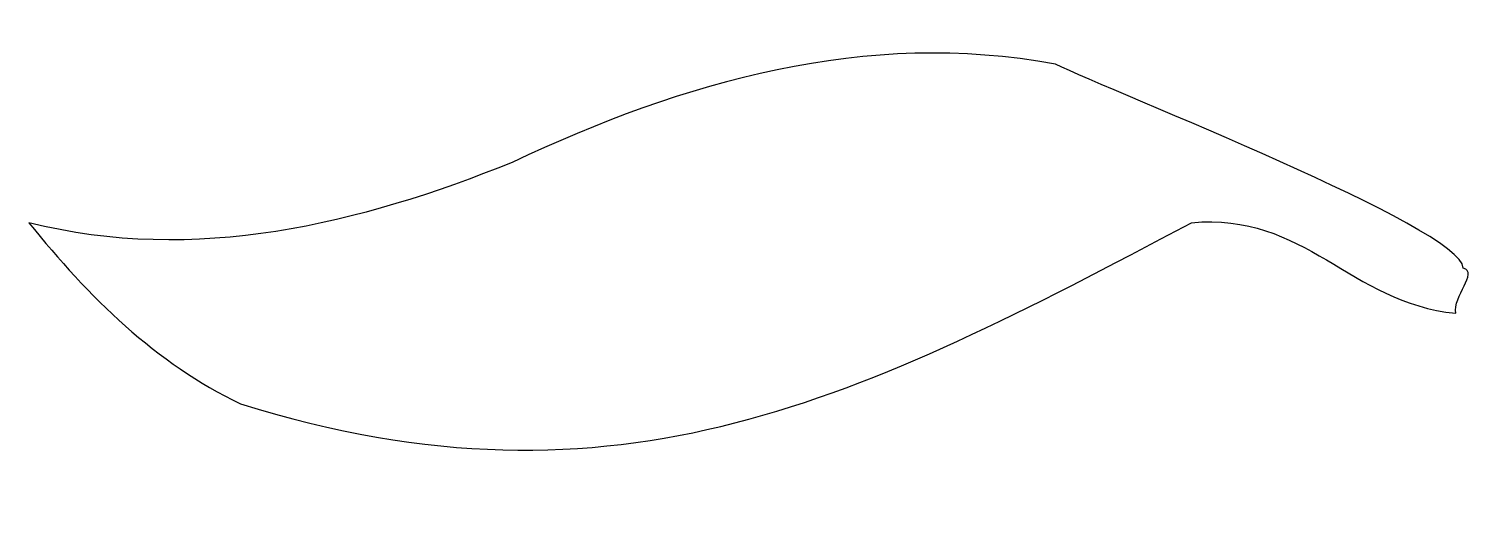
# Model space of a CAD drawing. Header units: centimetres. Extents: x -2.34 to 1.63, y 5.7 to 7.04.
import ezdxf

# ---------------------------------------------------------------- set-up
doc = ezdxf.new("R2010")
doc.units = ezdxf.units.CM
doc.header["$MEASUREMENT"] = 0
doc.layers.add('Layer 1', color=7, linetype='Continuous')

msp = doc.modelspace()

# ---------------------------------------------------------------- linework, layer by layer
at = {"layer": 'Layer 1', "color": 107}
msp.add_open_spline([(1.56158, 6.26571), (1.27395, 6.29427), (1.14819, 6.54316), (0.83972, 6.51323), (0.83972, 6.51323), (-0.05811, 6.03734), (-0.72302, 5.69526), (-1.75897, 6.0182), (-1.75897, 6.0182), (-1.98899, 6.12827), (-2.17401, 6.31043), (-2.33644, 6.51321), (-2.33644, 6.51321), (-1.88213, 6.39851), (-1.43143, 6.50998), (-1.01644, 6.6782), (-1.01644, 6.6782), (-0.54721, 6.89946), (-0.04881, 7.04268), (0.46854, 6.94633), (0.46854, 6.94633), (0.62264, 6.87048), (1.57794, 6.49925), (1.58225, 6.38946), (1.58225, 6.38946), (1.62529, 6.37755), (1.55248, 6.31159), (1.56158, 6.26571)], degree=3, knots=[0, 0, 0, 0, 0.125, 0.125, 0.125, 0.125, 0.25, 0.25, 0.25, 0.25, 0.375, 0.375, 0.375, 0.375, 0.5, 0.5, 0.5, 0.5, 0.625, 0.625, 0.625, 0.625, 0.75, 0.75, 0.75, 0.75, 1, 1, 1, 1], dxfattribs=at)

doc.saveas('drawing.dxf')
